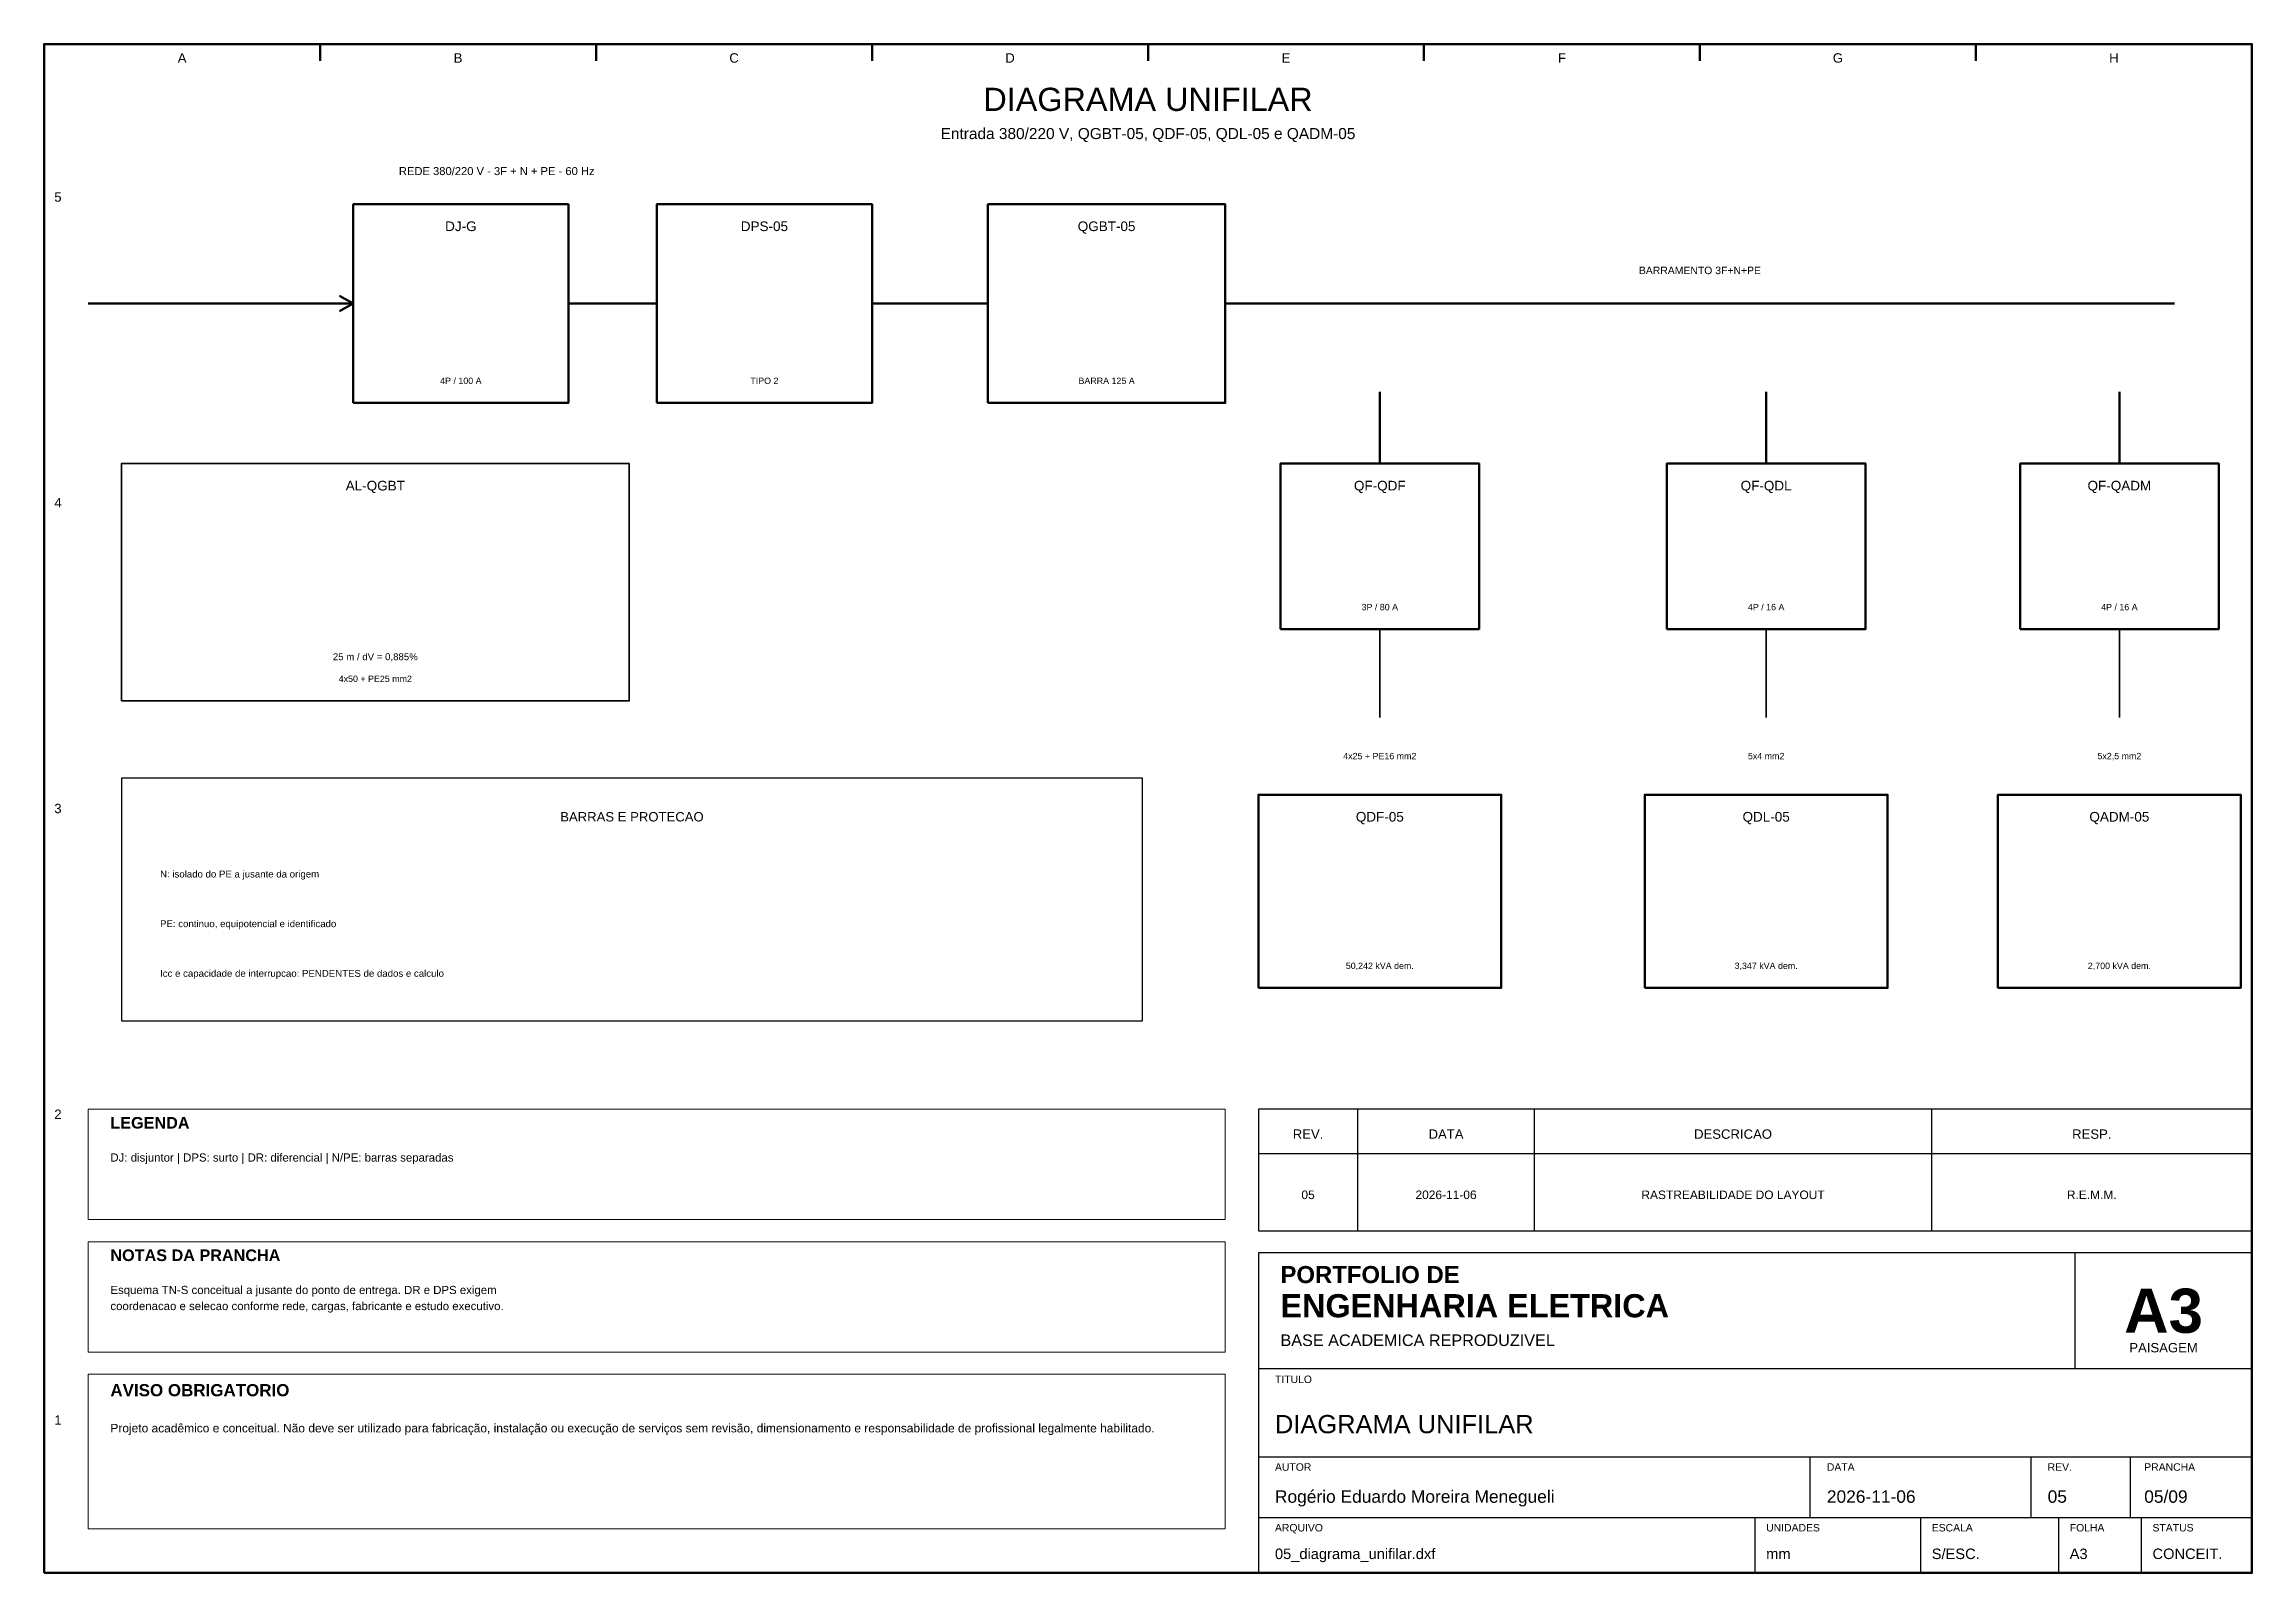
# Model space of a CAD drawing. Header units: millimetres. Extents: x 10 to 410, y 10 to 287.
import ezdxf
from ezdxf.enums import TextEntityAlignment as Align

# ---------------------------------------------------------------- set-up
doc = ezdxf.new("R2010")
doc.units = ezdxf.units.MM
for name, color, linetype, lineweight in [('00_MOLDURA', 7, 'CONTINUOUS', 50), ('01_CARIMBO', 7, 'CONTINUOUS', 25), ('02_TEXTO', 7, 'CONTINUOUS', 18), ('05_POTENCIA', 12, 'CONTINUOUS', 50), ('08_CABOS', 124, 'CONTINUOUS', 35), ('09_BORNES', 145, 'CONTINUOUS', 25), ('12_LEGENDA', 7, 'CONTINUOUS', 18), ('13_NOTAS', 7, 'CONTINUOUS', 18)]:
    doc.layers.add(name, color=color, linetype=linetype, lineweight=lineweight)
doc.styles.add('PORTFOLIO_TEXTO', font='arial.ttf')
doc.styles.add('PORTFOLIO_TITULO', font='arialbd.ttf', dxfattribs={"width": 0.92})

# ---------------------------------------------------------------- blocks, each defined once
blk = doc.blocks.new('CARIMBO_A3')
at = {"layer": '01_CARIMBO'}
for p, q in [((148, 37), (148, 58)), ((0, 37), (180, 37)), ((0, 21), (180, 21)), ((100, 10), (100, 21)), ((140, 10), (140, 21)), ((158, 10), (158, 21)), ((0, 10), (180, 10)), ((90, 0), (90, 10)), ((120, 0), (120, 10)), ((145, 0), (145, 10)), ((160, 0), (160, 10))]:
    blk.add_line(p, q, dxfattribs=at)
blk.add_lwpolyline([(0, 0), (180, 0), (180, 58), (0, 58)], close=True, dxfattribs=at)
at = {"layer": '01_CARIMBO', "style": 'PORTFOLIO_TEXTO'}
for s, p in [('TITULO', (3, 34.4)), ('AUTOR', (3, 18.5)), ('DATA', (103, 18.5)), ('REV.', (143, 18.5)), ('PRANCHA', (160.5, 18.5)), ('ARQUIVO', (3, 7.5)), ('UNIDADES', (92, 7.5)), ('ESCALA', (122, 7.5)), ('FOLHA', (147, 7.5)), ('STATUS', (162, 7.5))]:
    blk.add_text(s, height=1.35, dxfattribs=at).set_placement(p)
at = {"layer": '02_TEXTO'}
for s, height, style, p in [('PORTFOLIO DE', 3.1, 'PORTFOLIO_TITULO', (4, 52.5)), ('ENGENHARIA ELETRICA', 4.2, 'PORTFOLIO_TITULO', (4, 46.3)), ('BASE ACADEMICA REPRODUZIVEL', 2.1, 'PORTFOLIO_TEXTO', (4, 41.1))]:
    blk.add_text(s, height=height, dxfattribs=dict(at, style=style)).set_placement(p)
for s, height, style, p in [('A3', 8, 'PORTFOLIO_TITULO', (164, 47.5)), ('PAISAGEM', 1.7, 'PORTFOLIO_TEXTO', (164, 40.8))]:
    blk.add_text(s, height=height, dxfattribs=dict(at, style=style)).set_placement(p, align=Align.MIDDLE_CENTER)
at = {"layer": '02_TEXTO', "style": 'PORTFOLIO_TEXTO'}
for tag, p, height in [('TITULO', (3, 25.3), 3.3), ('AUTOR', (3, 12.7), 2.25), ('DATA', (103, 12.7), 2.25), ('REVISAO', (143, 12.7), 2.25), ('PRANCHA', (160.5, 12.7), 2.25), ('ARQUIVO', (3, 2.5), 1.9), ('UNIDADES', (92, 2.5), 1.9), ('ESCALA', (122, 2.5), 1.9), ('FOLHA', (147, 2.5), 1.9), ('STATUS', (162, 2.5), 1.9)]:
    blk.add_attdef(tag, p, '', height=height, dxfattribs=at)

msp = doc.modelspace()

# ---------------------------------------------------------------- linework, layer by layer
at = {"layer": '00_MOLDURA'}
for p, q in [((60, 287), (60, 284)), ((110, 287), (110, 284)), ((160, 287), (160, 284)), ((210, 287), (210, 284)), ((260, 287), (260, 284)), ((310, 287), (310, 284)), ((360, 287), (360, 284))]:
    msp.add_line(p, q, dxfattribs=at)
msp.add_lwpolyline([(10, 10), (410, 10), (410, 287), (10, 287)], close=True, dxfattribs=at)
at = {"layer": '01_CARIMBO'}
for p, q in [((248, 72), (248, 94)), ((280, 72), (280, 94)), ((352, 72), (352, 94)), ((230, 86), (410, 86))]:
    msp.add_line(p, q, dxfattribs=at)
msp.add_lwpolyline([(230, 72), (410, 72), (410, 94), (230, 94)], close=True, dxfattribs=at)
at = {"layer": '05_POTENCIA'}
for p, q in [((18, 240), (66, 240)), ((63.5, 241.38), (66, 240)), ((63.5, 238.62), (66, 240)), ((105, 240), (121, 240)), ((160, 240), (181, 240)), ((224, 240), (396, 240)), ((252, 224), (252, 211)), ((322, 224), (322, 211)), ((386, 224), (386, 211))]:
    msp.add_line(p, q, dxfattribs=at)
for points in [[(66, 222), (105, 222), (105, 258), (66, 258)], [(121, 222), (160, 222), (160, 258), (121, 258)], [(181, 222), (224, 222), (224, 258), (181, 258)], [(234, 181), (270, 181), (270, 211), (234, 211)], [(304, 181), (340, 181), (340, 211), (304, 211)], [(368, 181), (404, 181), (404, 211), (368, 211)], [(230, 116), (274, 116), (274, 151), (230, 151)], [(300, 116), (344, 116), (344, 151), (300, 151)], [(364, 116), (408, 116), (408, 151), (364, 151)]]:
    msp.add_lwpolyline(points, close=True, dxfattribs=at)
at = {"layer": '08_CABOS'}
for p, q in [((252, 181), (252, 165)), ((322, 181), (322, 165)), ((386, 181), (386, 165))]:
    msp.add_line(p, q, dxfattribs=at)
msp.add_lwpolyline([(24, 168), (116, 168), (116, 211), (24, 211)], close=True, dxfattribs=at)
at = {"layer": '09_BORNES'}
msp.add_lwpolyline([(24, 110), (209, 110), (209, 154), (24, 154)], close=True, dxfattribs=at)
at = {"layer": '12_LEGENDA'}
msp.add_lwpolyline([(18, 74), (224, 74), (224, 94), (18, 94)], close=True, dxfattribs=at)
at = {"layer": '13_NOTAS'}
for points in [[(18, 50), (224, 50), (224, 70), (18, 70)], [(18, 18), (224, 18), (224, 46), (18, 46)]]:
    msp.add_lwpolyline(points, close=True, dxfattribs=at)

# ---------------------------------------------------------------- block references
at = {"layer": '01_CARIMBO'}
msp.add_blockref('CARIMBO_A3', (230, 10), dxfattribs=at).add_auto_attribs({'TITULO': 'DIAGRAMA UNIFILAR', 'AUTOR': 'Rogério Eduardo Moreira Menegueli', 'DATA': '2026-11-06', 'REVISAO': '05', 'PRANCHA': '05/09', 'ARQUIVO': '05_diagrama_unifilar.dxf', 'UNIDADES': 'mm', 'ESCALA': 'S/ESC.', 'FOLHA': 'A3', 'STATUS': 'CONCEIT.'})

# ---------------------------------------------------------------- texts
at = {"layer": '00_MOLDURA', "style": 'PORTFOLIO_TEXTO'}
for s, p in [('A', (35, 284.5)), ('B', (85, 284.5)), ('C', (135, 284.5)), ('D', (185, 284.5)), ('E', (235, 284.5)), ('F', (285, 284.5)), ('G', (335, 284.5)), ('H', (385, 284.5)), ('5', (12.5, 259.3)), ('4', (12.5, 203.9)), ('3', (12.5, 148.5)), ('2', (12.5, 93.1)), ('1', (12.5, 37.7))]:
    msp.add_text(s, height=1.7, dxfattribs=at).set_placement(p, align=Align.MIDDLE_CENTER)
at = {"layer": '01_CARIMBO', "style": 'PORTFOLIO_TEXTO'}
for s, p in [('REV.', (239, 89.5)), ('DATA', (264, 89.5)), ('DESCRICAO', (316, 89.5)), ('RESP.', (381, 89.5))]:
    msp.add_text(s, height=1.7, dxfattribs=at).set_placement(p, align=Align.MIDDLE_CENTER)
at = {"layer": '02_TEXTO', "style": 'PORTFOLIO_TEXTO'}
for s, height, p in [('DIAGRAMA UNIFILAR', 4.2, (210, 277)), ('Entrada 380/220 V, QGBT-05, QDF-05, QDL-05 e QADM-05', 2, (210, 270.8)), ('4P / 100 A', 1.15, (85.5, 226)), ('TIPO 2', 1.15, (140.5, 226)), ('BARRA 125 A', 1.15, (202.5, 226)), ('3P / 80 A', 1.15, (252, 185)), ('4P / 16 A', 1.15, (322, 185)), ('4P / 16 A', 1.15, (386, 185)), ('25 m / dV = 0,885%', 1.25, (70, 176)), ('4x50 + PE25 mm2', 1.15, (70, 172)), ('50,242 kVA dem.', 1.15, (252, 120)), ('3,347 kVA dem.', 1.15, (322, 120)), ('2,700 kVA dem.', 1.15, (386, 120)), ('05', 1.55, (239, 78.5)), ('2026-11-06', 1.55, (264, 78.5)), ('RASTREABILIDADE DO LAYOUT', 1.55, (316, 78.5)), ('R.E.M.M.', 1.55, (381, 78.5))]:
    msp.add_text(s, height=height, dxfattribs=at).set_placement(p, align=Align.MIDDLE_CENTER)
for s, p in [('N: isolado do PE a jusante da origem', (31, 136)), ('PE: continuo, equipotencial e identificado', (31, 127))]:
    msp.add_text(s, height=1.25, dxfattribs=at).set_placement(p)
at = {"layer": '05_POTENCIA', "style": 'PORTFOLIO_TEXTO'}
for s, height, p in [('REDE 380/220 V - 3F + N + PE - 60 Hz', 1.45, (92, 264)), ('DJ-G', 1.75, (85.5, 254)), ('DPS-05', 1.75, (140.5, 254)), ('QGBT-05', 1.75, (202.5, 254)), ('BARRAMENTO 3F+N+PE', 1.35, (310, 246)), ('QF-QDF', 1.75, (252, 207)), ('QF-QDL', 1.75, (322, 207)), ('QF-QADM', 1.75, (386, 207)), ('QDF-05', 1.75, (252, 147)), ('QDL-05', 1.75, (322, 147)), ('QADM-05', 1.75, (386, 147))]:
    msp.add_text(s, height=height, dxfattribs=at).set_placement(p, align=Align.MIDDLE_CENTER)
at = {"layer": '08_CABOS', "style": 'PORTFOLIO_TEXTO'}
for s, height, p in [('AL-QGBT', 1.75, (70, 207)), ('4x25 + PE16 mm2', 1.15, (252, 158)), ('5x4 mm2', 1.15, (322, 158)), ('5x2,5 mm2', 1.15, (386, 158))]:
    msp.add_text(s, height=height, dxfattribs=at).set_placement(p, align=Align.MIDDLE_CENTER)
at = {"layer": '09_BORNES', "style": 'PORTFOLIO_TEXTO'}
msp.add_text('BARRAS E PROTECAO', height=1.7, dxfattribs=at).set_placement((116.5, 147), align=Align.MIDDLE_CENTER)
at = {"layer": '12_LEGENDA', "style": 'PORTFOLIO_TITULO'}
msp.add_text('LEGENDA', height=2.1, dxfattribs=at).set_placement((22, 90.5))
at = {"layer": '12_LEGENDA', "insert": (22, 86), "char_height": 1.48, "width": 198, "attachment_point": 1, "line_spacing_factor": 1.18, "style": 'PORTFOLIO_TEXTO'}
msp.add_mtext('DJ: disjuntor | DPS: surto | DR: diferencial | N/PE: barras separadas', dxfattribs=at)
at = {"layer": '13_NOTAS'}
for s, height, style, p in [('Icc e capacidade de interrupcao: PENDENTES de dados e calculo', 1.25, 'PORTFOLIO_TEXTO', (31, 118)), ('NOTAS DA PRANCHA', 2.1, 'PORTFOLIO_TITULO', (22, 66.5)), ('AVISO OBRIGATORIO', 2.2, 'PORTFOLIO_TITULO', (22, 42))]:
    msp.add_text(s, height=height, dxfattribs=dict(at, style=style)).set_placement(p)
at = {"layer": '13_NOTAS', "width": 198, "attachment_point": 1, "line_spacing_factor": 1.18, "style": 'PORTFOLIO_TEXTO'}
for s, insert, char_height in [('Esquema TN-S conceitual a jusante do ponto de entrega. DR e DPS exigem\\Pcoordenacao e selecao conforme rede, cargas, fabricante e estudo executivo.', (22, 62), 1.48), ('Projeto acadêmico e conceitual. Não deve ser utilizado para fabricação, instalação ou execução de serviços sem revisão, dimensionamento e responsabilidade de profissional legalmente habilitado.', (22, 37), 1.55)]:
    msp.add_mtext(s, dxfattribs=dict(at, insert=insert, char_height=char_height))

doc.saveas('drawing.dxf')
